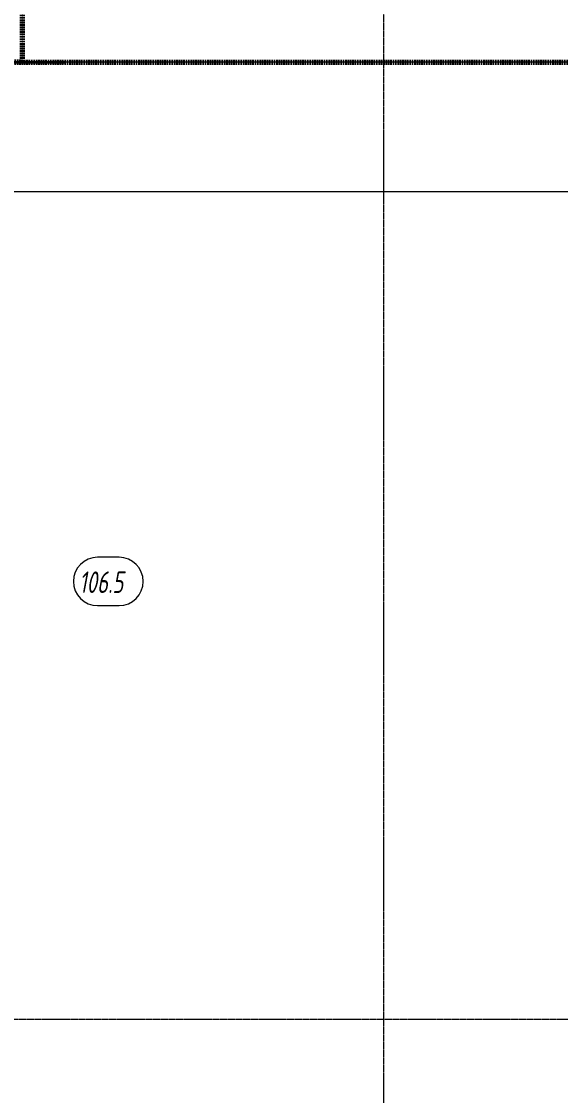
# Model space of a CAD drawing. Header units: millimetres. Extents: x -4948 to 42228, y -4856 to 69378.
# Drawn here: x 9702 to 15960, y 7607 to 20065 of the extents above; entities that cross this region are included whole.
import ezdxf

# ---------------------------------------------------------------- set-up
doc = ezdxf.new("R2010")
doc.units = ezdxf.units.MM
for name, pattern in [('Линия сетки', [22.225, 12.7, -3.175, 3.175, -3.175]), ('Штрих 2 х 1 мм', [3, 2, -1]), ('Штрих 3 х 1_5 мм', [4.5, 3, -1.5]), ('Штрихпунктир 5 х 1_5 мм', [8, 5, -1.5, 0, -1.5])]:
    doc.linetypes.add(name, pattern=pattern)
for name, color, linetype, lineweight in [('A-AREA', 32, 'Continuous', 9), ('A-AREA-IDEN', 2, 'Continuous', 30), ('A-DETL', 90, 'Continuous', 9), ('S-GRID', 1, 'Continuous', 30)]:
    doc.layers.add(name, color=color, linetype=linetype, lineweight=lineweight)
doc.styles.add('ISOCPEUR_B_I', font='', dxfattribs={"width": 0.7, "height": 250})
doc.styles.get('ISOCPEUR_B_I').set_extended_font_data('ISOCPEUR', italic=True, bold=True)

# ---------------------------------------------------------------- blocks, each defined once
blk = doc.blocks.new('27ELB-RD-AR-0000-BIM_rvt-1-1 этаж отм_ _0_000 лотки')
at = {"layer": 'A-AREA', "color": 252, "linetype": 'Штрих 3 х 1_5 мм', "lineweight": 70}
for p, q in [((9709, 26542), (9709, 19592)), ((9709, 19592), (7709, 19592)), ((7771, 19592), (26509, 19592))]:
    blk.add_line(p, q, dxfattribs=at)
at = {"layer": 'A-AREA-IDEN', "color": 252, "lineweight": 9}
for p, q in [((10835, 13850), (10585, 13850)), ((10585, 13290), (10835, 13290))]:
    blk.add_line(p, q, dxfattribs=at)
for centre, start, end in [((10585, 13570), 90, 270), ((10835, 13570), 270, 90)]:
    blk.add_arc(centre, 280, start, end, dxfattribs=at)
at = {"layer": 'A-DETL', "color": 252, "lineweight": 35}
blk.add_line((4254, 19592), (10209, 19592), dxfattribs=at)
at = {"layer": 'A-DETL', "color": 252, "linetype": 'Штрих 2 х 1 мм'}
blk.add_line((27309, 19592), (4254, 19592), dxfattribs=at)
at = {"layer": 'A-AREA-IDEN', "color": 252, "style": 'ISOCPEUR_B_I', "width": 0.7}
blk.add_text('106.5', height=250, dxfattribs=at).set_placement((10371, 13436))
blk = doc.blocks.new('27ELB-RD-KR2-0000-BIM_rvt-1-1 этаж отм_ _0_000 лотки')
at = {"layer": 'S-GRID', "color": 252, "linetype": 'Линия сетки', "lineweight": 9}
for p, q in [((13909, -4856), (13909, 68378)), ((-4948, 8492), (41228, 8492))]:
    blk.add_line(p, q, dxfattribs=at)
at = {"layer": 'S-GRID', "color": 252, "linetype": 'Штрихпунктир 5 х 1_5 мм', "lineweight": 9}
blk.add_line((-4948, 18092), (41228, 18092), dxfattribs=at)

msp = doc.modelspace()

# ---------------------------------------------------------------- block references
at = {"lineweight": 5}
for name in ['27ELB-RD-KR2-0000-BIM_rvt-1-1 этаж отм_ _0_000 лотки', '27ELB-RD-AR-0000-BIM_rvt-1-1 этаж отм_ _0_000 лотки']:
    msp.add_blockref(name, (0, 0), dxfattribs=at)

doc.saveas('drawing.dxf')
